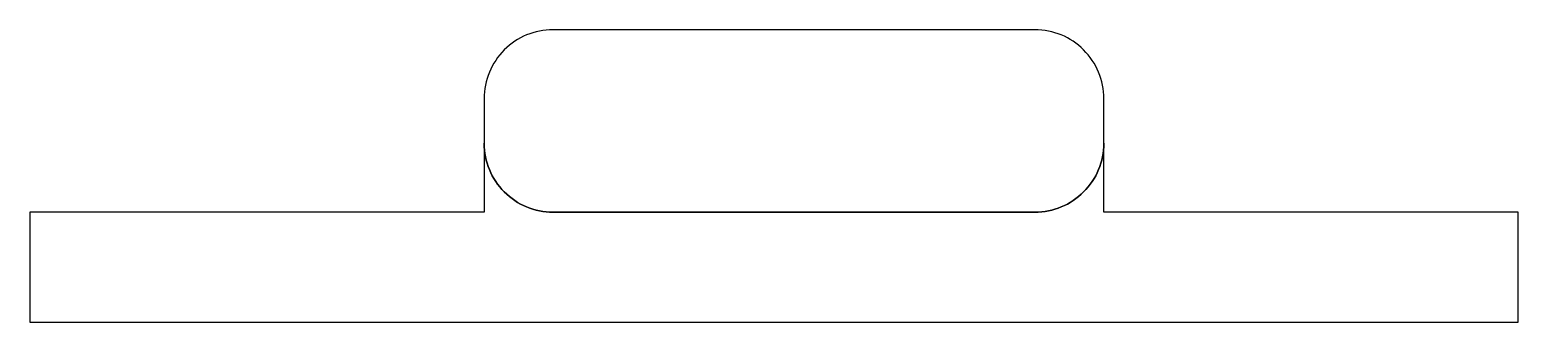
# Model space of a CAD drawing. Header units: millimetres. Extents: x 0 to 21.6, y 0 to 4.3.
import ezdxf

# ---------------------------------------------------------------- set-up
doc = ezdxf.new("R2010")
doc.units = ezdxf.units.MM
doc.layers.get('0').update_dxf_attribs({"linetype": 'CONTINUOUS'})

msp = doc.modelspace()

# ---------------------------------------------------------------- linework, layer by layer
for points in [[(15.579, 3.25, 0.414214), (14.579, 4.25), (7.59, 4.25, 0.414214), (6.59, 3.25), (6.59, 2.6, 0.414214), (7.59, 1.6), (14.579, 1.6, 0.414214), (15.579, 2.6)], [(0, 0), (21.59, 0), (21.59, 1.6), (15.579, 1.6), (15.579, 2.6, -0.414214), (14.579, 1.6), (7.59, 1.6, -0.414214), (6.59, 2.6), (6.59, 1.6), (0, 1.6)]]:
    msp.add_lwpolyline(points, format="xyb", close=True)

doc.saveas('drawing.dxf')
